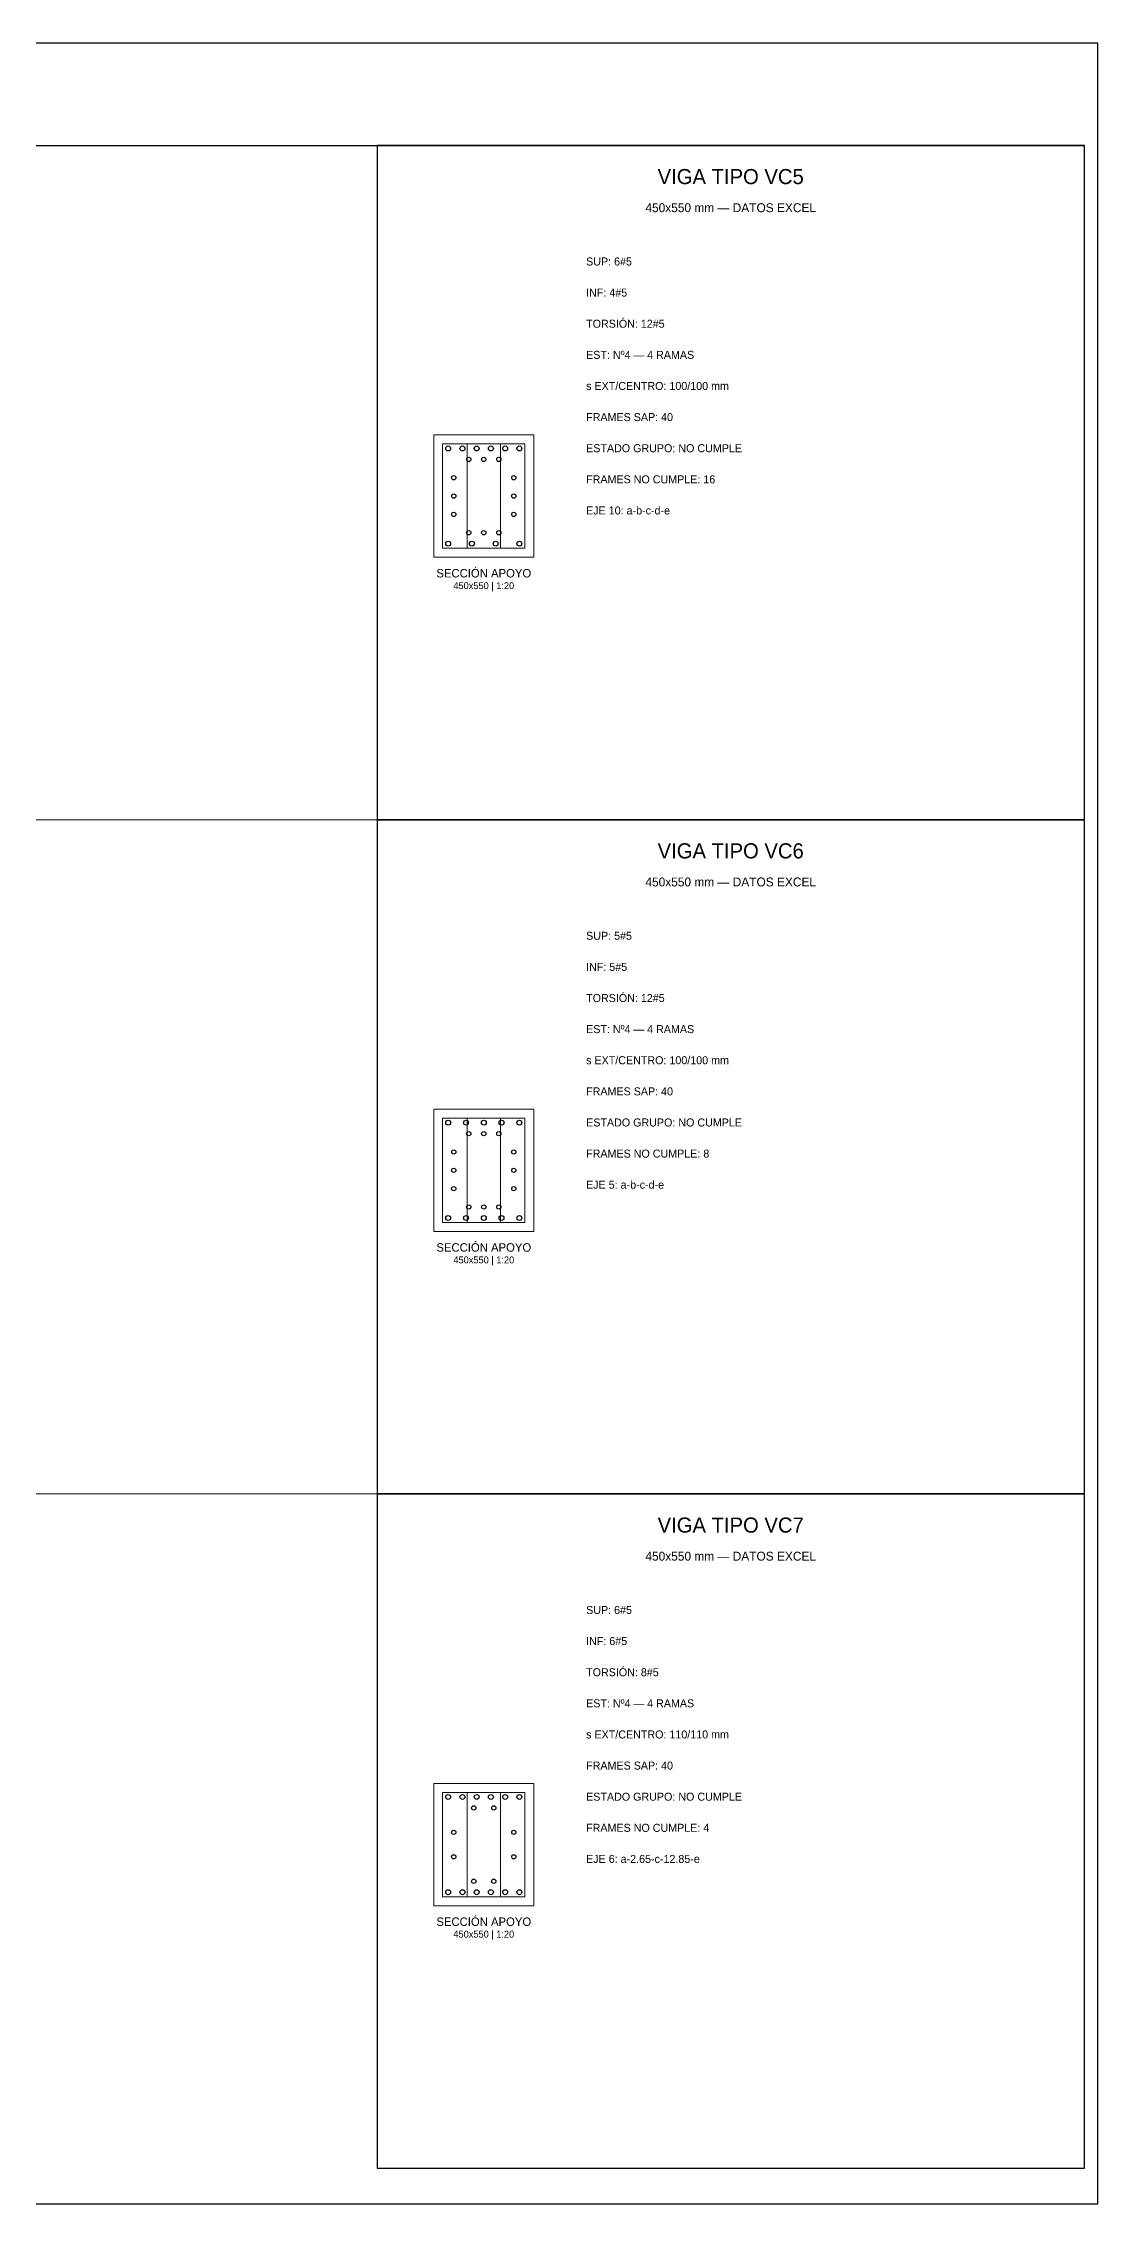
# Paper-space layout 'CARGA_02' of a CAD drawing. Header units: millimetres. Extents: x 7 to 700, y 7 to 493.
# Drawn here: x 463 to 700, y 7 to 493 of the extents above; entities that cross this region are included whole.
import ezdxf
from ezdxf.enums import TextEntityAlignment as Align

# ---------------------------------------------------------------- set-up
doc = ezdxf.new("R2010")
doc.units = ezdxf.units.MM
for name, color, linetype in [('ACERO_INF', 1, 'Continuous'), ('ACERO_SUP_CONT', 4, 'Continuous'), ('ACERO_TORSION', 30, 'Continuous'), ('CONTORNO', 7, 'Continuous'), ('ESTRIBOS', 8, 'Continuous'), ('MARCO', 7, 'Continuous'), ('TEXTO', 7, 'Continuous')]:
    doc.layers.add(name, color=color, linetype=linetype)

psp = doc.layouts.new('CARGA_02')

# ---------------------------------------------------------------- linework, layer by layer
at = {"layer": 'ACERO_INF', "color": 1}
for centre in [(554, 380.42), (559.33, 380.42), (564.67, 380.42), (570, 380.42), (554, 228.75), (558, 228.75), (562, 228.75), (566, 228.75), (570, 228.75), (554, 77.08), (557.2, 77.08), (560.4, 77.08), (563.6, 77.08), (566.8, 77.08), (570, 77.08)]:
    psp.add_circle(centre, 0.55, dxfattribs=at)
at = {"layer": 'ACERO_SUP_CONT', "color": 4}
for centre in [(554, 401.85), (557.2, 401.85), (560.4, 401.85), (563.6, 401.85), (566.8, 401.85), (570, 401.85), (554, 250.18), (558, 250.18), (562, 250.18), (566, 250.18), (570, 250.18), (554, 98.52), (557.2, 98.52), (560.4, 98.52), (563.6, 98.52), (566.8, 98.52), (570, 98.52)]:
    psp.add_circle(centre, 0.55, dxfattribs=at)
at = {"layer": 'ACERO_TORSION', "color": 30}
for centre in [(558.62, 399.38), (562, 399.38), (565.38, 399.38), (555.25, 395.26), (568.75, 395.26), (555.25, 391.13), (568.75, 391.13), (555.25, 387.01), (568.75, 387.01), (558.62, 382.88), (562, 382.88), (565.38, 382.88), (558.62, 247.72), (562, 247.72), (565.38, 247.72), (555.25, 243.59), (568.75, 243.59), (555.25, 239.47), (568.75, 239.47), (555.25, 235.34), (568.75, 235.34), (558.62, 231.22), (562, 231.22), (565.38, 231.22), (559.75, 96.05), (564.25, 96.05), (555.25, 90.55), (568.75, 90.55), (555.25, 85.05), (568.75, 85.05), (559.75, 79.55), (564.25, 79.55)]:
    psp.add_circle(centre, 0.48, dxfattribs=at)
at = {"layer": 'CONTORNO', "color": 7, "lineweight": 20}
for points in [[(550.75, 377.38), (573.25, 377.38), (573.25, 404.88), (550.75, 404.88)], [(550.75, 225.72), (573.25, 225.72), (573.25, 253.22), (550.75, 253.22)], [(550.75, 74.05), (573.25, 74.05), (573.25, 101.55), (550.75, 101.55)]]:
    psp.add_lwpolyline(points, close=True, dxfattribs=at)
at = {"layer": 'ESTRIBOS', "color": 8, "lineweight": 13}
for p, q in [((558.25, 379.38), (558.25, 402.88)), ((565.75, 379.38), (565.75, 402.88)), ((558.25, 227.72), (558.25, 251.22)), ((565.75, 227.72), (565.75, 251.22)), ((558.25, 76.05), (558.25, 99.55)), ((565.75, 76.05), (565.75, 99.55))]:
    psp.add_line(p, q, dxfattribs=at)
at = {"layer": 'ESTRIBOS', "color": 8, "lineweight": 18}
for points in [[(552.75, 379.38), (571.25, 379.38), (571.25, 402.88), (552.75, 402.88)], [(552.75, 227.72), (571.25, 227.72), (571.25, 251.22), (552.75, 251.22)], [(552.75, 76.05), (571.25, 76.05), (571.25, 99.55), (552.75, 99.55)]]:
    psp.add_lwpolyline(points, close=True, dxfattribs=at)
at = {"layer": 'MARCO', "color": 7, "lineweight": 25}
psp.add_line((10, 470), (697, 470), dxfattribs=at)
at = {"layer": 'MARCO', "color": 8, "lineweight": 13}
for p, q in [((10, 318.33), (697, 318.33)), ((10, 166.67), (697, 166.67))]:
    psp.add_line(p, q, dxfattribs=at)
at = {"layer": 'MARCO', "color": 7, "lineweight": 30}
psp.add_lwpolyline([(7, 7), (700, 7), (700, 493), (7, 493)], close=True, dxfattribs=at)
at = {"layer": 'MARCO', "color": 7, "lineweight": 25}
for points in [[(538, 318.33), (697, 318.33), (697, 470), (538, 470)], [(538, 166.67), (697, 166.67), (697, 318.33), (538, 318.33)], [(538, 15), (697, 15), (697, 166.67), (538, 166.67)]]:
    psp.add_lwpolyline(points, close=True, dxfattribs=at)

# ---------------------------------------------------------------- texts
at = {"layer": 'TEXTO', "color": 7}
for s, height, p in [('VIGA TIPO VC5', 3.4, (617.5, 463)), ('450x550 mm — DATOS EXCEL', 2, (617.5, 456)), ('SECCIÓN APOYO', 1.9, (562, 373.78)), ('450x550 | 1:20', 1.55, (562, 370.98)), ('VIGA TIPO VC6', 3.4, (617.5, 311.33)), ('450x550 mm — DATOS EXCEL', 2, (617.5, 304.33)), ('SECCIÓN APOYO', 1.9, (562, 222.12)), ('450x550 | 1:20', 1.55, (562, 219.32)), ('VIGA TIPO VC7', 3.4, (617.5, 159.67)), ('450x550 mm — DATOS EXCEL', 2, (617.5, 152.67)), ('SECCIÓN APOYO', 1.9, (562, 70.45)), ('450x550 | 1:20', 1.55, (562, 67.65))]:
    psp.add_text(s, height=height, dxfattribs=at).set_placement(p, align=Align.MIDDLE_CENTER)
for s, p in [('SUP: 6#5', (585, 443)), ('INF: 4#5', (585, 436)), ('TORSIÓN: 12#5', (585, 429)), ('EST: Nº4 — 4 RAMAS', (585, 422)), ('s EXT/CENTRO: 100/100 mm', (585, 415)), ('FRAMES SAP: 40', (585, 408)), ('EJE 10: a-b-c-d-e', (585, 387)), ('SUP: 5#5', (585, 291.33)), ('INF: 5#5', (585, 284.33)), ('TORSIÓN: 12#5', (585, 277.33)), ('EST: Nº4 — 4 RAMAS', (585, 270.33)), ('s EXT/CENTRO: 100/100 mm', (585, 263.33)), ('FRAMES SAP: 40', (585, 256.33)), ('EJE 5: a-b-c-d-e', (585, 235.33)), ('SUP: 6#5', (585, 139.67)), ('INF: 6#5', (585, 132.67)), ('TORSIÓN: 8#5', (585, 125.67)), ('EST: Nº4 — 4 RAMAS', (585, 118.67)), ('s EXT/CENTRO: 110/110 mm', (585, 111.67)), ('FRAMES SAP: 40', (585, 104.67)), ('EJE 6: a-2.65-c-12.85-e', (585, 83.67))]:
    psp.add_text(s, height=1.8, dxfattribs=at).set_placement(p)
at = {"layer": 'TEXTO', "color": 1}
for s, p in [('ESTADO GRUPO: NO CUMPLE', (585, 401)), ('FRAMES NO CUMPLE: 16', (585, 394)), ('ESTADO GRUPO: NO CUMPLE', (585, 249.33)), ('FRAMES NO CUMPLE: 8', (585, 242.33)), ('ESTADO GRUPO: NO CUMPLE', (585, 97.67)), ('FRAMES NO CUMPLE: 4', (585, 90.67))]:
    psp.add_text(s, height=1.8, dxfattribs=at).set_placement(p)

doc.saveas('drawing.dxf')
